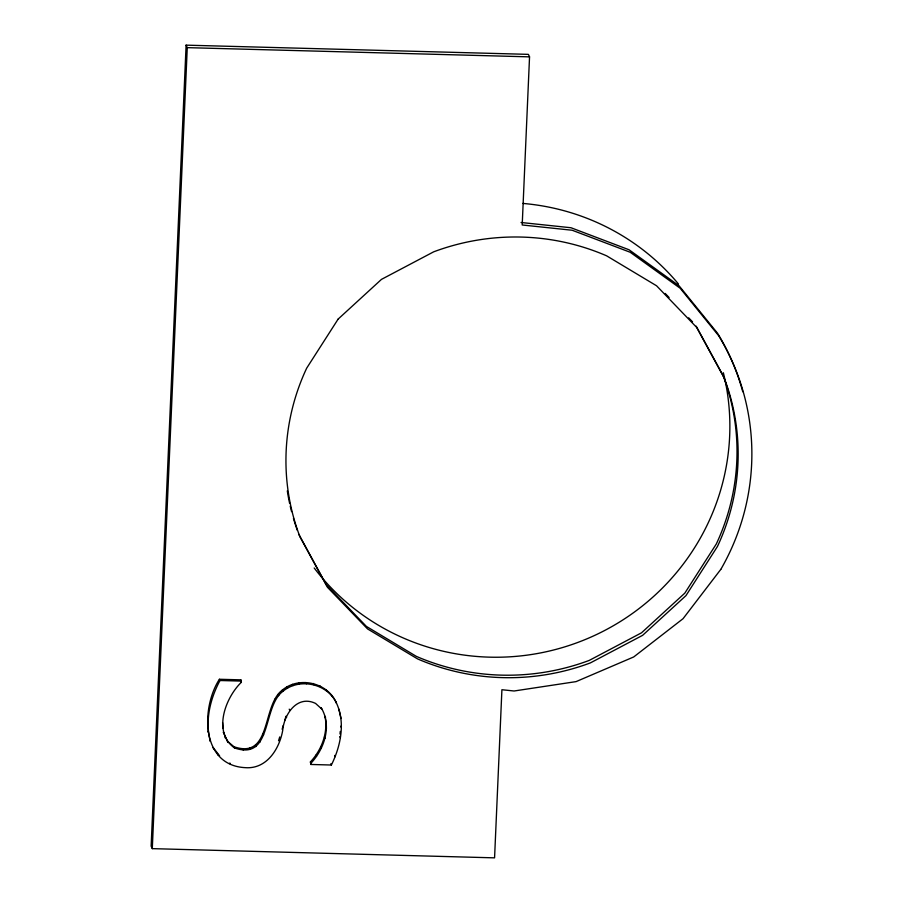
<?xml version="1.0" encoding="UTF-8"?>
<svg xmlns="http://www.w3.org/2000/svg" width="903" height="903" viewBox="0 0 903 903"><rect width="100%" height="100%" fill="white"/><g stroke="black" fill="none" stroke-linecap="round" stroke-linejoin="round"><path stroke-width="1.35" d="M720.775 569.454A235.367 230.502 -24.7 0 0 718.709 335.792L680.185 288.26L630.204 252.264L572.163 230.242L522.205 224.982L529.542 56.855L528.39 54.361L186.108 45.15L151.14 846.145L152.291 848.639L494.573 857.85L501.91 689.723L514.078 690.998L576.08 681.618L633.714 656.955L683.052 618.69L720.752 569.432M152.291 848.639L187.26 47.645L186.108 45.15M335.848 701.8C345.849 721.757 340.871 745.844 331.378 765.022L310.914 764.469L310.971 763.193C324.448 748.858 332.09 725.707 321.186 707.783L321.761 709.024L315.553 703.414C297.155 694.554 284.05 714.307 282.695 730.504C279.332 749.185 266.566 769.39 245.142 767.652C200.692 765.338 200.906 707.828 219.406 679.27L240.83 679.846L241.349 682.284C225.219 697.884 212.487 732.288 234.577 747.989C272.469 760.958 262.254 706.733 282.797 691.416C299.243 677.487 327.236 683.379 336.424 703.053C327.868 682.521 299.04 675.873 282.221 690.174C261.678 705.48 271.893 759.716 234.001 746.747L227.387 741.182L223.334 732.198L223.91 733.45M241.349 682.284L240.83 679.846M325.577 717.513L325.001 716.271C328.24 732.807 321.694 749.862 310.395 761.94L310.914 764.469M340.002 733.992L340.25 731.407M282.12 729.263L283.282 725.346M284.851 720.131L286.014 716.226L286.59 717.467M278.542 740.765L279.738 736.927M219.406 679.27L219.982 680.512C210.139 698.877 204.823 720.786 210.32 741.318L209.744 740.076M187.26 47.645L529.542 56.855M219.982 680.512L241.394 681.088M521.054 222.488L571.012 227.748L629.052 249.77L679.045 285.766L717.569 333.286A235.367 230.502 -24.7 0 1 742.763 391.733M213.672 748.745L213.097 747.492L219.598 755.822M665.195 293.441L669.1 297.505M688.662 317.811L692.567 321.874M696.168 326.152L723.01 375.411A221.675 217.104 -24.7 0 1 716.293 544.012L684.813 593.136L641.491 632.834L589.264 660.398A229.486 224.745 -24.7 0 1 416.339 656.368L366.404 626.422L326.31 584.794L298.803 534.305M339.415 710.401L338.839 709.148L341.052 718.54M331.503 695.254L332.078 696.506M326.13 689.847L326.705 691.088M340.747 726.226L341.323 727.479M320.057 685.919L320.633 687.172M339.754 736.577L340.329 737.83M313.285 683.481L313.86 684.734M305.812 682.533L306.388 683.774M325.927 726.938L326.502 728.19M334.697 755.416L335.261 756.658M324.437 737.074L325.012 738.327M298.724 682.882L299.299 684.124M330.803 763.769L331.378 765.022M292.47 684.35L293.035 685.591M320.87 746.691L321.445 747.932M286.985 686.811L287.56 688.063M315.948 755.179L316.524 756.421M282.221 690.174L282.797 691.416M289.22 709.16L289.795 710.401M310.395 761.94L310.971 763.193M278.124 694.373L278.7 695.626M274.828 699.193L275.404 700.435M263.033 733.608L263.608 734.861M259.771 740.607L260.346 741.86M255.346 745.359L255.921 746.6M249.668 748.023L250.244 749.264M242.659 748.768L243.234 750.021M234.001 746.747L234.577 747.989M227.387 741.182L227.951 742.435M224.971 737.108L225.547 738.361M229.847 762.979L230.423 764.22M207.859 731.328L208.435 732.57M217.781 754.163L218.357 755.405M222.601 722.626L223.018 728.1M297.358 530.388A221.675 217.104 -24.7 0 1 293.452 518.401M291.579 511.606A221.675 217.104 -24.7 0 1 290.235 506.12M289.615 503.366A221.675 217.104 -24.7 0 1 287.312 490.882M723.348 372.725A231.258 226.484 -24.7 0 1 597.12 634.256A231.258 226.484 -24.7 0 1 314.199 567.998M522.871 203.423A231.258 226.484 -24.7 0 1 678.48 284.027M338.151 319.075L306.67 368.187A221.675 217.104 -24.7 0 0 299.954 536.8L327.462 587.289L367.544 628.917L417.479 658.863A229.486 224.745 -24.7 0 0 590.404 662.892L642.631 635.328L685.964 595.63L717.433 546.507A221.675 217.104 -24.7 0 0 724.161 377.905L696.653 327.417L656.56 285.777L606.624 255.831A229.486 224.745 -24.7 0 0 433.7 251.813L381.472 279.377L338.151 319.075"/></g></svg>
